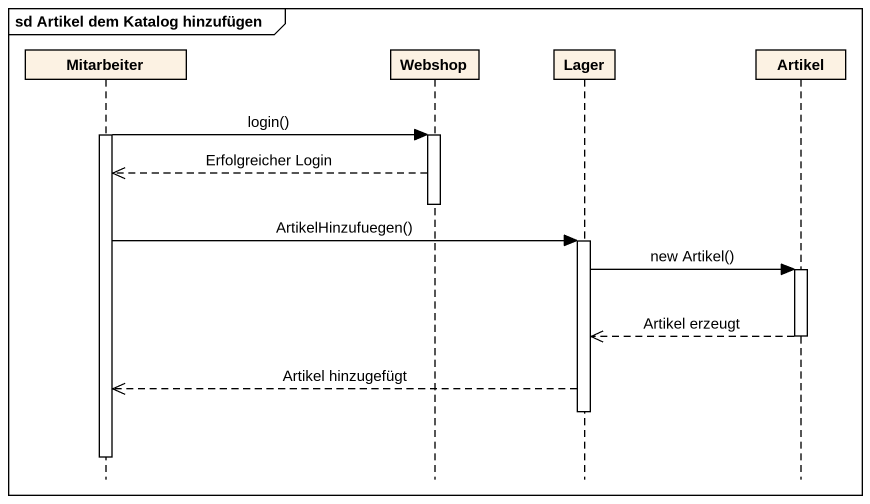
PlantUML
@startuml
mainframe sd Artikel dem Katalog hinzufügen
hide footbox
participant Mitarbeiter
participant Webshop
participant Lager
participant Artikel

activate Mitarbeiter
Mitarbeiter -> Webshop : login()
activate Webshop
Webshop -->> Mitarbeiter : Erfolgreicher Login
deactivate Webshop
Mitarbeiter -> Lager : ArtikelHinzufuegen()
activate Lager
Lager -> Artikel : new Artikel()
activate Artikel
Artikel -->> Lager : Artikel erzeugt
deactivate Artikel
Lager -->> Mitarbeiter : Artikel hinzugefügt
deactivate Lager
deactivate Mitarbeiter
@enduml
